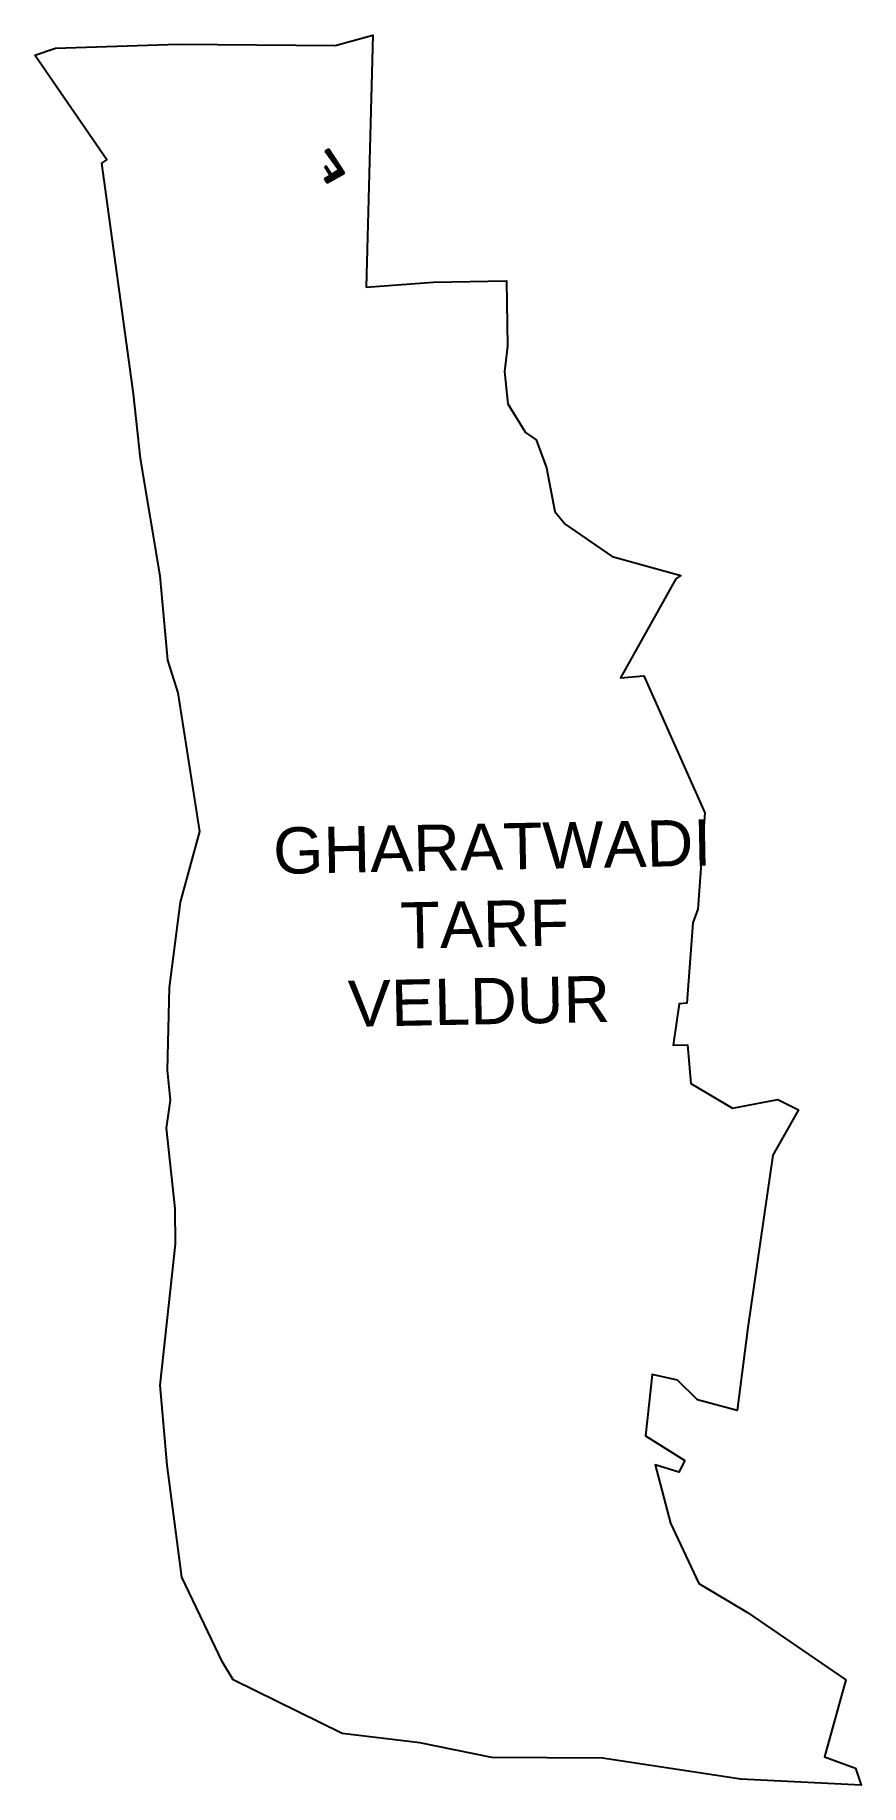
# Model space of a CAD drawing. Header units: metres. Extents: x 73 to 307079, y 17 to 1944607.
# Drawn here: x 305138 to 307079, y 1940496 to 1944607 of the extents above; entities outside this region: 1.
import ezdxf

# ---------------------------------------------------------------- set-up
doc = ezdxf.new("R2010")
doc.units = ezdxf.units.M
doc.header["$MEASUREMENT"] = 0
for name, color, linetype in [('JETTY', 51, 'Continuous'), ('JETTY HATCH', 210, 'Continuous'), ('village', 3, 'Continuous'), ('VILLAGE NAME', 250, 'Continuous')]:
    doc.layers.add(name, color=color, linetype=linetype)
doc.styles.get("Standard").update_dxf_attribs({"font": 'arial.ttf'})
picture_1 = doc.add_image_def('image1.ecw', size_in_pixel=(115815, 376923))

msp = doc.modelspace()

# ---------------------------------------------------------------- linework, layer by layer
at = {"layer": 'JETTY'}
for p, q in [((305828.7, 1944338.8), (305820.3, 1944333.6)), ((305820.3, 1944333.6), (305852.1, 1944289.8)), ((305865.4, 1944281.8), (305828.7, 1944338.8)), ((305828.7, 1944338.8), (305828.7, 1944338.8)), ((305831.9, 1944276.4), (305818.3, 1944268.9)), ((305818.3, 1944268.9), (305824.6, 1944259.3)), ((305822.5, 1944298.5), (305819.5, 1944296.8)), ((305819.5, 1944296.8), (305831.9, 1944276.4)), ((305835, 1944279.2), (305822.5, 1944298.5)), ((305824.6, 1944259.3), (305865.4, 1944281.8)), ((305852.1, 1944289.8), (305835, 1944279.2))]:
    msp.add_line(p, q, dxfattribs=at)
at = {"layer": 'JETTY HATCH', "linetype": 'Continuous'}
for p, q in [((305820.4, 1944333.5), (305820.7, 1944333.9)), ((305854.1, 1944299.4), (305821.7, 1944331.7)), ((305822.6, 1944330.5), (305829.6, 1944337.4)), ((305844.5, 1944314.3), (305823.3, 1944335.5)), ((305824.9, 1944327.4), (305831.6, 1944334.2)), ((305834.9, 1944329.2), (305826.5, 1944337.5)), ((305827.1, 1944324.3), (305833.7, 1944330.9)), ((305829.3, 1944321.2), (305835.8, 1944327.7)), ((305831.5, 1944318.2), (305837.9, 1944324.5)), ((305833.8, 1944315.1), (305840, 1944321.3)), ((305863.7, 1944284.5), (305835.8, 1944312.4)), ((305836, 1944312), (305842, 1944318)), ((305838.2, 1944309), (305844.1, 1944314.8)), ((305838.3, 1944308.8), (305838.3, 1944308.8)), ((305840.5, 1944305.9), (305846.2, 1944311.6)), ((305842.7, 1944302.8), (305848.3, 1944308.4)), ((305818.8, 1944268.3), (305820.8, 1944270.3)), ((305831.1, 1944285.2), (305819.6, 1944296.8)), ((305820, 1944296), (305822.4, 1944298.4)), ((305828.4, 1944261.4), (305820, 1944269.8)), ((305820.9, 1944265.1), (305835, 1944279.2)), ((305822, 1944292.7), (305824.5, 1944295.3)), ((305823, 1944261.9), (305848.9, 1944287.8)), ((305831.8, 1944263.3), (305823.4, 1944271.7)), ((305824, 1944289.4), (305826.6, 1944292)), ((305826, 1944286.1), (305828.7, 1944288.8)), ((305835.2, 1944265.2), (305826.8, 1944273.6)), ((305827.1, 1944260.7), (305858.7, 1944292.2)), ((305842.1, 1944269), (305827.8, 1944283.2)), ((305828, 1944282.8), (305830.8, 1944285.6)), ((305830, 1944279.5), (305832.9, 1944282.4)), ((305838.6, 1944267.1), (305830.2, 1944275.5)), ((305845.5, 1944270.8), (305836.3, 1944280)), ((305839, 1944267.2), (305860.7, 1944289)), ((305848.9, 1944272.7), (305839.6, 1944282)), ((305852.3, 1944274.6), (305842.9, 1944284.1)), ((305844.9, 1944299.7), (305850.3, 1944305.1)), ((305855.7, 1944276.5), (305846.1, 1944286.1)), ((305847.2, 1944296.7), (305852.4, 1944301.9)), ((305849.4, 1944293.6), (305854.5, 1944298.7)), ((305859.1, 1944278.4), (305849.4, 1944288.1)), ((305862.5, 1944280.3), (305849.8, 1944293)), ((305850.8, 1944273.8), (305862.8, 1944285.8)), ((305851.6, 1944290.5), (305856.6, 1944295.5)), ((305859.6, 1944278.7), (305859.6, 1944278.7)), ((305862.7, 1944280.3), (305864.9, 1944282.6)), ((305825, 1944259.5), (305823.6, 1944260.9)), ((305831.3, 1944263), (305831.3, 1944263.1))]:
    msp.add_line(p, q, dxfattribs=at)
at = {"layer": 'village'}
msp.add_lwpolyline([(306248.9, 1943875.5), (306241.8, 1943815.9)], dxfattribs=at)
at = {"layer": 'village', "color": 3, "true_color": 0x00ff00}
for points in [[(305138.1, 1944559.2, 0), (305186.5, 1944575.8, 0), (305474.9, 1944585, 0), (305843.9, 1944581.6, 0), (305932.1, 1944606.6, 0), (305916.2, 1944014, 0), (306073.9, 1944026.3, 0), (306246.2, 1944029.2, 0), (306248.9, 1943875.5, 0)], [(306241.8, 1943815.9, 0), (306249.6, 1943740.1, 0), (306290.7, 1943672.8, 0), (306315.5, 1943655.3, 0), (306339.8, 1943590.1, 0), (306359.8, 1943487.2, 0), (306384, 1943457.3, 0), (306494.2, 1943381.4, 0), (306655.5, 1943337.2, 0), (306644.3, 1943329.4, 0), (306514.2, 1943096.3, 0), (306568.7, 1943100.9, 0), (306712.1, 1942779, 0), (306696, 1942553, 0), (306684.4, 1942521.2, 0), (306670.2, 1942332.4, 0), (306651.6, 1942330.8, 0), (306637.9, 1942233.3, 0), (306671.7, 1942234.7, 0), (306679, 1942143.5, 0), (306777.2, 1942085.2, 0), (306884, 1942105.9, 0), (306932.7, 1942081.5, 0), (306872.1, 1941975.3, 0), (306813.3, 1941570.1, 0), (306788.2, 1941375.3, 0), (306695, 1941400.7, 0), (306647.8, 1941446.3, 0), (306588.1, 1941459.9, 0), (306573.1, 1941315.6, 0), (306665.2, 1941258.2, 0), (306651.4, 1941230.7, 0), (306595.3, 1941247.5, 0), (306631.2, 1941110.9, 0), (306698.3, 1940968.5, 0), (306812.4, 1940900.8, 0), (307043.8, 1940742.9, 0), (306993.1, 1940561.9, 0), (307066.3, 1940534.9, 0), (307079.3, 1940495.5, 0), (306797.1, 1940509.6, 0), (306471.5, 1940558.6, 0), (306211.7, 1940560.5, 0), (306042.3, 1940594.8, 0), (305860.3, 1940616.5, 0), (305604.2, 1940742.8, 0), (305578.8, 1940783.7, 0), (305483.3, 1940983.6, 0), (305449, 1941247.1, 0), (305432.3, 1941434.6, 0), (305468.1, 1941766.3, 0), (305467.9, 1941849.8, 0), (305447.3, 1942038.9, 0), (305456.5, 1942104.1, 0), (305449.7, 1942174.7, 0), (305454.1, 1942369, 0), (305479.8, 1942569.8, 0), (305525.3, 1942735.8, 0), (305474.7, 1943061, 0), (305449.9, 1943138, 0), (305431.9, 1943336, 0), (305386, 1943612.1, 0), (305369.7, 1943763.9, 0), (305295.4, 1944305.6, 0), (305307.1, 1944313.5, 0), (305138.1, 1944559.2, 0), (305138.1, 1944559.2, 0)]]:
    msp.add_polyline3d(points, dxfattribs=at)

# ---------------------------------------------------------------- texts
at = {"layer": 'VILLAGE NAME', "insert": (305696.7, 1942744.4), "char_height": 108.748, "attachment_point": 1, "rotation": 1.1028}
msp.add_mtext_dynamic_manual_height_columns('{\\fArial|b0|i0|c0|p34;GHARATWADI \\P       TARF \\P    VELDUR}', width=1571.314, gutter_width=543.7, heights=[0], dxfattribs=at)

# ---------------------------------------------------------------- pictures from other files: only their frames are drawn
image = msp.add_image(picture_1, insert=(73.3, 16.6), size_in_units=(0.0417, 0.136))
image.dxf.flags = 7

doc.saveas('drawing.dxf')
